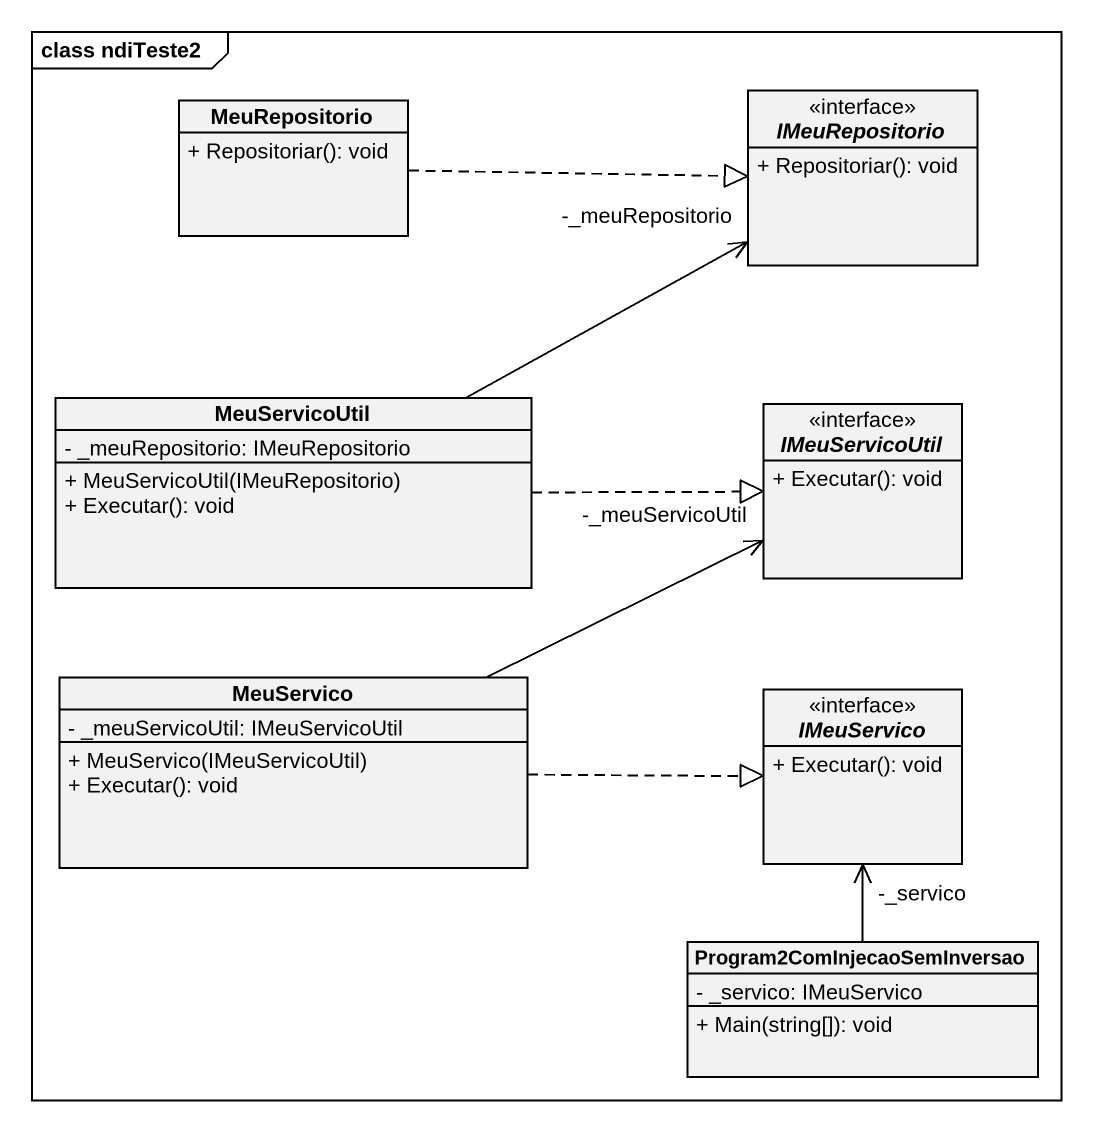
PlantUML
@startuml
mainframe class ndiTeste2
hide circle
hide empty members
skinparam classAttributeIconSize 0
interface IMeuRepositorio <<interface>> {
  + Repositoriar(): void
}
class MeuRepositorio {
  + Repositoriar(): void
}
class MeuServicoUtil {
  - _meuRepositorio: IMeuRepositorio
  + MeuServicoUtil(IMeuRepositorio)
  + Executar(): void
}
interface IMeuServicoUtil <<interface>> {
  + Executar(): void
}
class MeuServico {
  - _meuServicoUtil: IMeuServicoUtil
  + MeuServico(IMeuServicoUtil)
  + Executar(): void
}
interface IMeuServico <<interface>> {
  + Executar(): void
}
class "Program2ComInjecaoSemInversao" as Program2ComInjecaoSemInversa {
  - _servico: IMeuServico
  + Main(string[]): void
}
MeuRepositorio .right.|> IMeuRepositorio
MeuServicoUtil -right-> "-_meuRepositorio" IMeuRepositorio
MeuServicoUtil .right.|> IMeuServicoUtil
MeuServico -right-> "-_meuServicoUtil" IMeuServicoUtil
MeuServico .right.|> IMeuServico
Program2ComInjecaoSemInversa -up-> "-_servico" IMeuServico
@enduml
